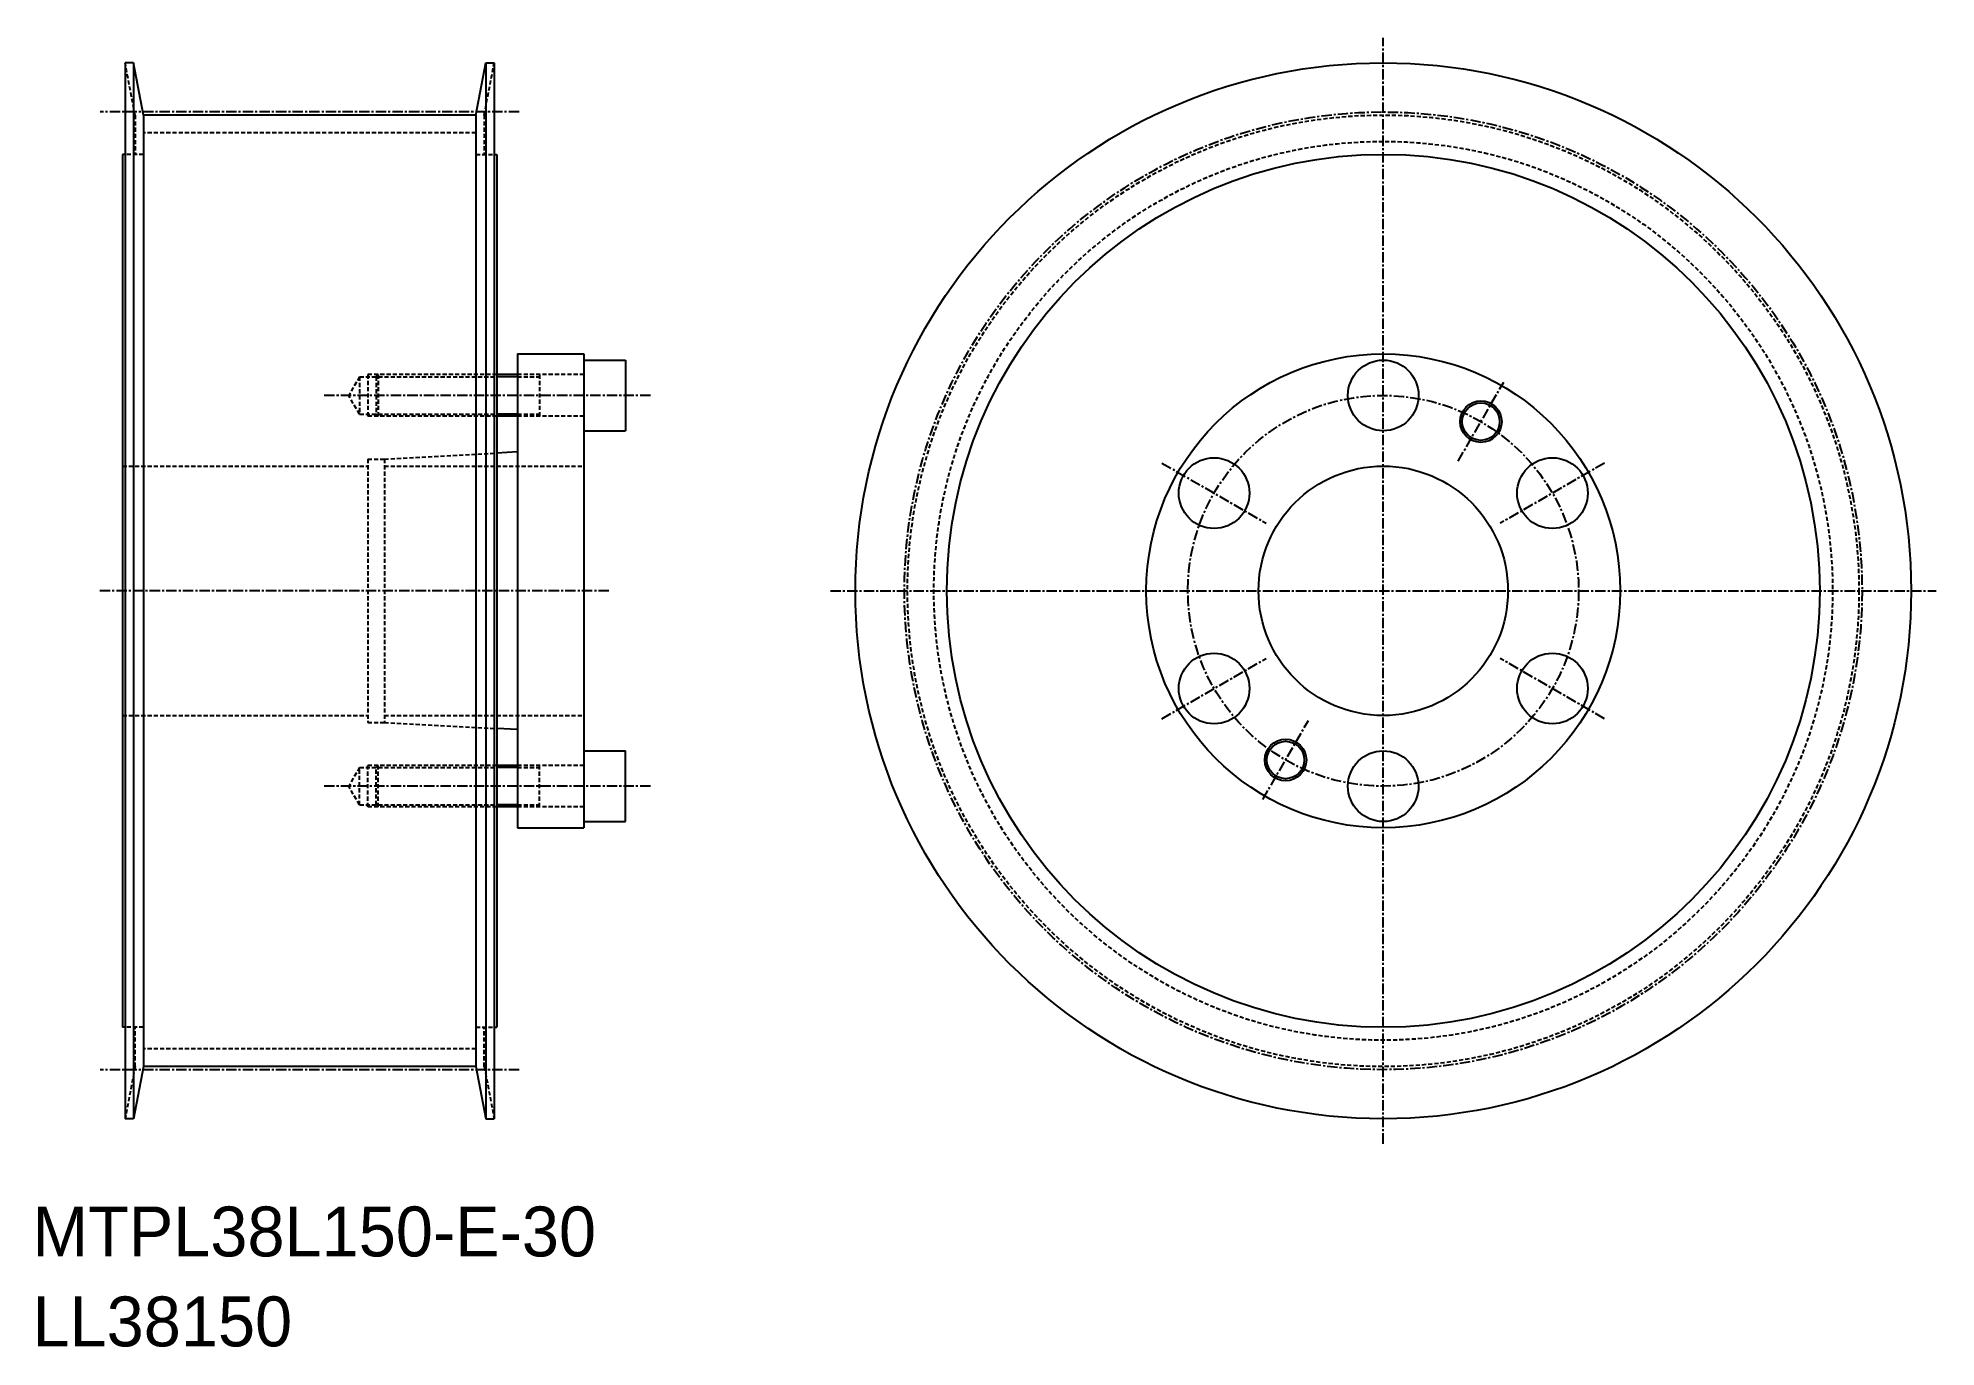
# Model space of a CAD drawing. Extents: x -258 to -30, y 10 to 168.
import ezdxf

# ---------------------------------------------------------------- set-up
doc = ezdxf.new("R2010")
doc.units = 0
doc.linetypes.add('CENTER', pattern=[2, 1.25, -0.25, 0.25, -0.25])
doc.linetypes.add('DASHED', pattern=[0.75, 0.5, -0.25])
doc.layers.get('0').update_dxf_attribs({"linetype": 'CONTINUOUS'})
doc.layers.add('CENTER', color=1, linetype='CENTER')

msp = doc.modelspace()

# ---------------------------------------------------------------- linework, layer by layer
at = {"color": 7, "linetype": 'CONTINUOUS'}
for p, q in [((-247.51, 164.79), (-247.51, 37.79)), ((-246.51, 164.79), (-247.51, 164.79)), ((-246.51, 164.79), (-246.51, 37.79)), ((-245.31, 158.51), (-246.51, 164.79)), ((-205.31, 158.51), (-204.11, 164.79)), ((-204.11, 164.79), (-204.11, 37.79)), ((-204.11, 164.79), (-203.11, 164.79)), ((-203.11, 164.79), (-203.11, 37.79)), ((-205.31, 158.51), (-245.31, 158.51)), ((-245.31, 158.51), (-245.31, 44.06)), ((-205.31, 158.51), (-205.31, 44.06)), ((-247.81, 153.79), (-247.81, 48.79)), ((-247.51, 153.79), (-247.81, 153.79)), ((-203.11, 153.79), (-202.81, 153.79)), ((-202.81, 153.79), (-202.81, 48.79)), ((-200.31, 129.79), (-192.31, 129.79)), ((-200.31, 129.79), (-200.31, 72.79)), ((-192.31, 129.79), (-192.31, 72.79)), ((-192.31, 129.04), (-187.31, 129.04)), ((-187.31, 129.04), (-187.31, 120.54)), ((-200.31, 127.29), (-202.81, 127.29)), ((-200.31, 122.29), (-202.81, 122.29)), ((-192.31, 120.54), (-187.31, 120.54)), ((-192.31, 120.54), (-187.31, 120.54)), ((-200.31, 117.99), (-202.81, 117.86)), ((-200.31, 84.59), (-202.81, 84.72)), ((-200.31, 80.29), (-202.81, 80.29)), ((-192.31, 82.04), (-187.31, 82.04)), ((-192.31, 82.04), (-187.31, 82.04)), ((-187.31, 73.54), (-187.31, 82.04)), ((-200.31, 75.29), (-202.81, 75.29)), ((-192.31, 73.54), (-187.31, 73.54)), ((-200.31, 72.79), (-192.31, 72.79)), ((-247.51, 48.79), (-247.81, 48.79)), ((-203.11, 48.79), (-202.81, 48.79)), ((-245.31, 44.06), (-246.51, 37.79)), ((-205.31, 44.06), (-245.31, 44.06)), ((-205.31, 44.06), (-204.11, 37.79)), ((-246.51, 37.79), (-247.51, 37.79)), ((-204.11, 37.79), (-203.11, 37.79))]:
    msp.add_line(p, q, dxfattribs=at)
at = {"color": 3, "linetype": 'DASHED'}
for p, q in [((-246.31, 158.51), (-247.51, 164.79)), ((-204.31, 158.51), (-203.11, 164.79)), ((-246.31, 158.51), (-246.31, 153.79)), ((-204.31, 158.51), (-204.31, 153.79)), ((-205.31, 156.38), (-245.31, 156.38)), ((-245.31, 153.79), (-247.51, 153.79)), ((-205.31, 153.79), (-203.11, 153.79)), ((-219.31, 127.04), (-220.61, 124.79)), ((-219.31, 127.04), (-219.31, 122.54)), ((-219.31, 127.04), (-202.81, 127.04)), ((-218.31, 127.29), (-218.31, 122.29)), ((-202.81, 127.29), (-218.31, 127.29)), ((-217.06, 127.29), (-217.31, 127.04)), ((-217.31, 127.04), (-217.31, 122.54)), ((-217.06, 127.29), (-217.06, 122.29)), ((-192.31, 127.29), (-200.31, 127.29)), ((-200.31, 127.04), (-197.64, 127.04)), ((-197.64, 127.29), (-197.64, 122.29)), ((-219.31, 122.54), (-220.61, 124.79)), ((-219.31, 122.54), (-202.81, 122.54)), ((-202.81, 122.29), (-218.31, 122.29)), ((-217.06, 122.29), (-217.31, 122.54)), ((-200.31, 122.54), (-197.64, 122.54)), ((-192.31, 122.29), (-200.31, 122.29)), ((-218.31, 117.14), (-216.31, 117.14)), ((-218.31, 117.14), (-218.31, 85.44)), ((-216.31, 117.14), (-202.81, 117.86)), ((-216.31, 117.14), (-216.31, 85.44)), ((-247.81, 116.29), (-218.31, 116.29)), ((-216.31, 116.29), (-192.31, 116.29)), ((-247.81, 86.29), (-218.31, 86.29)), ((-218.31, 85.44), (-216.31, 85.44)), ((-216.31, 86.29), (-192.31, 86.29)), ((-216.31, 85.44), (-202.81, 84.72)), ((-219.31, 80.04), (-220.61, 77.79)), ((-219.31, 75.54), (-219.31, 80.04)), ((-219.31, 80.04), (-202.81, 80.04)), ((-218.31, 75.29), (-218.31, 80.29)), ((-202.81, 80.29), (-218.31, 80.29)), ((-217.06, 80.29), (-217.31, 80.04)), ((-217.31, 75.54), (-217.31, 80.04)), ((-217.06, 75.29), (-217.06, 80.29)), ((-192.31, 80.29), (-200.31, 80.29)), ((-200.31, 80.04), (-197.64, 80.04)), ((-197.64, 75.29), (-197.64, 80.29)), ((-219.31, 75.54), (-220.61, 77.79)), ((-219.31, 75.54), (-202.81, 75.54)), ((-217.06, 75.29), (-217.31, 75.54)), ((-200.31, 75.54), (-197.64, 75.54)), ((-202.81, 75.29), (-218.31, 75.29)), ((-192.31, 75.29), (-200.31, 75.29)), ((-245.31, 48.79), (-247.51, 48.79)), ((-246.31, 44.06), (-246.31, 48.79)), ((-205.31, 48.79), (-203.11, 48.79)), ((-204.31, 44.06), (-204.31, 48.79)), ((-205.31, 46.19), (-245.31, 46.19)), ((-246.31, 44.06), (-247.51, 37.79)), ((-204.31, 44.06), (-203.11, 37.79))]:
    msp.add_line(p, q, dxfattribs=at)
at = {"color": 3, "linetype": 'CONTINUOUS'}
for p, q in [((-200.31, 127.04), (-202.81, 127.04)), ((-200.31, 122.54), (-202.81, 122.54)), ((-200.31, 80.04), (-202.81, 80.04)), ((-200.31, 75.54), (-202.81, 75.54))]:
    msp.add_line(p, q, dxfattribs=at)
at = {"color": 7, "linetype": 'CONTINUOUS'}
for centre, radius in [((-96.16, 101.29), 63.5), ((-96.16, 101.29), 52.5), ((-96.16, 101.29), 28.5), ((-96.16, 101.29), 28.5), ((-96.16, 124.79), 4.25), ((-84.41, 121.64), 2.25), ((-116.51, 113.04), 4.25), ((-75.81, 113.04), 4.25), ((-96.16, 101.29), 15), ((-116.51, 89.54), 4.25), ((-75.81, 89.54), 4.25), ((-107.91, 80.94), 2.25), ((-96.16, 77.79), 4.25)]:
    msp.add_circle(centre, radius, dxfattribs=at)
at = {"color": 3, "linetype": 'DASHED'}
for radius in [57.23, 54.06]:
    msp.add_circle((-96.16, 101.29), radius, dxfattribs=at)
at = {"color": 3, "linetype": 'CONTINUOUS'}
for centre in [(-84.41, 121.64), (-107.91, 80.94)]:
    msp.add_circle(centre, 2.5, dxfattribs=at)
at = {"layer": 'CENTER', "color": 1, "linetype": 'CENTER'}
for p, q in [((-96.16, 34.79), (-96.16, 167.79)), ((-200.11, 158.89), (-250.51, 158.89)), ((-87.16, 116.88), (-81.66, 126.4)), ((-184.31, 124.79), (-223.61, 124.79)), ((-122.79, 116.66), (-110.24, 109.41)), ((-69.53, 116.66), (-82.09, 109.41)), ((-189.31, 101.29), (-250.81, 101.29)), ((-162.66, 101.29), (-29.66, 101.29)), ((-122.79, 85.91), (-110.24, 93.16)), ((-69.53, 85.91), (-82.09, 93.16)), ((-110.66, 76.17), (-105.16, 85.7)), ((-184.31, 77.79), (-223.61, 77.79)), ((-200.11, 43.68), (-250.51, 43.68))]:
    msp.add_line(p, q, dxfattribs=at)
for radius in [57.6, 23.5]:
    msp.add_circle((-96.16, 101.29), radius, dxfattribs=at)

# ---------------------------------------------------------------- texts
at = {"color": 7, "linetype": 'CONTINUOUS'}
for s, p in [('MTPL38L150-E-30', (-258.65, 21.23)), ('LL38150', (-258.65, 10.41))]:
    msp.add_text(s, height=6, dxfattribs=at).set_placement(p)

doc.saveas('drawing.dxf')
